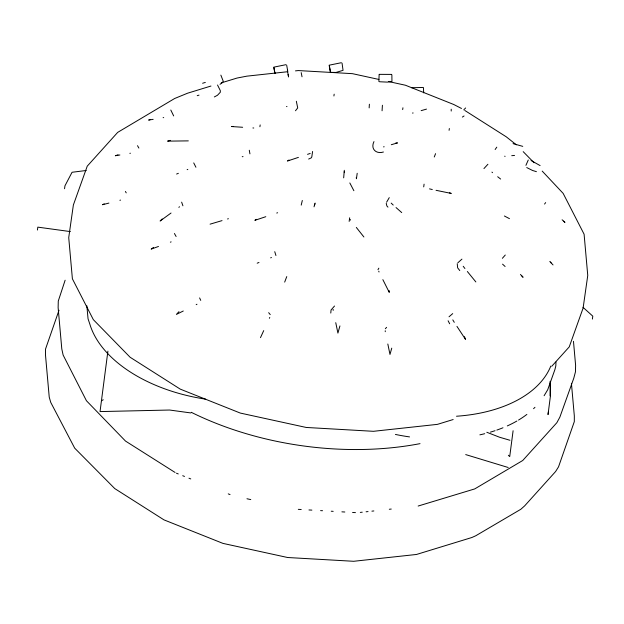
<?xml version="1.0" encoding="UTF-8"?>
<svg xmlns="http://www.w3.org/2000/svg" width="624" height="624" viewBox="0 0 624 624"><rect width="100%" height="100%" fill="white"/><g stroke="black" fill="none" stroke-linecap="round" stroke-linejoin="round"><path stroke-width="0.94" d="M550.056 395.842L550.118 381.334M550.516 381.326L550.454 395.827L548.02 414.586L548.434 411.676M378.862 81.479L379.127 74.825M301.22 205.124L302.32 200.476M369.151 107.897L369.385 104.216M382.067 110.776L382.418 105.245M107.905 351.156L100.035 411.583L169.611 410.03L190.835 412.94M513.1 430.732L509.714 456.62L508.357 455.263M37.409 230.045L37.822 227.136L70.395 231.598M64.545 188.729L64.958 185.812L72.056 172.271L86.206 170.492M259.912 126.734L260.169 124.925M312.577 151.476L311.797 156.913L311.22 157.888L308.654 159.058M333.91 95.979L334.168 94.169M344.308 170.297L343.668 177.848M349.159 221.411L349.674 217.792M357.201 173.285L356.429 178.729L356.265 177.544M373.963 141.586C370.282 149.081 376.319 154.339 383.425 152.014M402.675 109.598L402.932 107.78M423.704 186.88L424.086 184.158M449.085 130.33L449.342 128.513M592.387 319.075L592.8 316.165L582.98 307.297M457.244 263.726L457.649 267.836L459.779 270.566M314.379 205.39L314.917 203.767M314.036 206.833L314.465 205.265M314.699 204.649L315.12 203.081M339.932 325.923L337.912 333.099L335.751 322.678M391.755 348.153L389.984 354.432L387.824 344.011M65.13 280.215L58.282 301.041L58.126 307.585L61.792 348.91L63.133 355.072L86.432 400.733L125.51 441.074L175.055 472.446M59.007 310.268L45.49 349.183L45.474 354.838L49.226 397.09L50.739 402.394L74.701 448.157L114.769 488.584L163.987 519.878L222.955 543.387L287.648 557.513L353.668 561.288L416.504 554.463L471.877 537.506L475.808 535.735L520.837 509.27L524.651 505.869L555.586 471.549L558.527 466.861L574.314 421.613L574.33 415.958L571.428 383.308M434.257 156.998L435.575 153.652M525.923 165.337L528.263 160.001M260.481 337.654L263.71 330.611M269.381 318.295L269.763 317.46M286.759 276.588L284.677 282.103M377.972 269.693L378.846 268.18M386.576 202.254L389.259 197.629M330.346 71.807L330.65 71.347M391.872 74.864L391.942 81.533L387.309 82.111L379.517 81.752M495.144 149.503L496.79 147.163M464.053 115.97L462.368 117.07M544.557 204.071L545.665 202.597M544.105 395.733L547.7 389.758L554.892 369.626L555.828 365.875L555.976 362.021M465.613 107.968L463.78 109.871M423.446 87.906L423.688 92.859M502.375 258.305L505.276 255.021M334.519 306.025L331.063 309.995L330.782 313.053M385.336 328.754L386.591 327.35M551.756 366.28L569.244 346.882L583.112 308.061L587.753 275.434L584.095 234.211L563.16 193.401L542.209 171.101M483.943 168.574L487.913 164.268M178.979 311.657L176.397 314.402L183.277 311.009M162.185 218.969L160.118 221.013L171.031 213.026M457.844 262.798L461.932 259.132M449.023 316.797L452.712 313.615M295.495 110.76L297.703 107.921L296.345 101.252M178.823 207.316L179.564 206.778M153.512 247.408L151.187 249.109L158.488 246.464M288.967 160.009L287.453 161.031L298.405 157.381M256.37 219.328L254.857 220.342L265.801 216.692M220.015 84.318L222.37 82.649L223.228 81.19L220.857 75.122M101.587 400.709L103.249 399.773M104.224 203.845L102.5 204.719L108.904 203.081M196.186 304.645L196.966 304.262M214.328 96.938L217.456 95.277L220.342 92.219L220.303 90.597L217.534 85.012M176.608 174.041L178.363 173.316M187.145 169.666L187.808 169.393M257.189 263.188L258.983 262.47M270.644 257.845L271.463 257.525M170.368 242.167L171.124 241.886M150.4 119.48L148.621 120.089L153.153 119.332M118.014 154.822L115.346 155.735L119.878 154.986M307.531 154.339L310.214 153.442M276.752 213.041L277.618 212.753M210.951 86.042L187.645 93.179L174.658 98.498L117.686 132.382L87.243 166.156L73.375 204.976L68.726 237.604L72.392 278.819L93.327 319.636L130.12 357.256L180.25 389.126L240.31 413.072L306.205 427.456L373.441 431.309L437.44 424.359L453.157 419.539M221.208 82.898L237.058 78.047L246.862 76.151L287.851 71.705M202.605 83.249L205.327 82.43M197.215 95.683L199.009 95.144M210.077 224.164L222.035 220.615M227.549 218.977L228.423 218.72M421.161 110.651L426.504 109.099M391.295 144.713L397.535 142.904L395.686 143.052M170.368 140.384L167.575 141.133L188.323 140.876M119.878 200.281L120.565 200.101M418.158 506.041L474.739 488.912L522.74 460.496L556.85 422.705L559.868 417.136L573.776 378.222L575.453 371.881L575.609 365.329L573.472 341.305M285.94 64.685L273.78 67.158L274.95 73.39M341.328 62.712L329.168 65.192L330.502 72.368L336.04 72.439L343.052 70.34L342.053 63.149M163.121 117.679L163.699 117.577M129.847 153.325L130.424 153.231M412.487 113.053L413.143 112.983M383.518 146.858L384.173 146.78M295.48 70.879L298.342 70.567L331.18 72.446M360.305 512.413L362.24 512.203M366.109 511.781L368.043 511.571M371.912 511.157L373.846 510.947M389.314 509.262L391.248 509.051M511.727 155.688L514.558 155.423M233.321 126.43L231.449 126.532L242.642 127.273M411.606 87.734L423.119 87.446M242.245 156.671L243.032 156.663M379.127 74.357L391.622 74.404M333.107 72.556L352.427 73.663L378.932 79.451M298.311 509.348L301.22 509.512M308.966 509.956L311.875 510.12M320.596 510.619L322.53 510.728M331.25 511.228L333.185 511.345M341.905 511.844L344.815 512.008M352.568 512.452L355.469 512.616M252.899 127.951L253.75 128.006M286.471 106.548L286.985 106.595M536.429 171.67L532.529 170.461L526.734 167.56M504.637 156.226L505.12 156.304M432.276 189.532L429.515 188.869M436.067 190.312L451.261 193.424L449.483 192.824M388.393 81.51L405.428 85.231L453.742 104.497L461.503 108.467M246.964 498.755L250.762 499.59M513.061 143.637L522.756 146.359M509.925 440.263L499.582 437.237L486.806 432.26M465.699 454.592L508.17 467.493M329.332 65.746L330.455 72.189M273.936 67.72L274.927 73.25M176.467 473.226L178.253 473.936M182.723 475.714L184.509 476.424M188.971 478.21L190.757 478.92M228.259 493.873L230.045 494.582M504.395 215.998L509.465 218.657M531.079 160.501L540.103 165.586M464.802 110.464L506.282 136.828L516.368 144.83M505.105 266.495L502.554 264.147M563.417 221.185L564.962 222.355L562.107 219.781M497.679 176.732L500.627 179.049M393.221 205.054L391.186 203.112M396.053 207.566L401.723 212.589M491.946 172.115L492.531 172.669M523.193 151.655L534.058 162.77M549.791 261.456L551.086 262.844M521.773 275.894L523.068 277.282L520.439 274.443M550.391 262.088L553.028 264.927M387.949 207.137L386.857 205.92L386.24 203.354M464.919 268.523L463.211 266.284M467.353 271.502L475.855 281.939M268.663 312.679L270.239 314.605M356.327 227.44L363.893 236.987M449.662 323.77L448.102 320.775M454.28 322.327L452.806 319.878M456.955 326.383L465.496 339.362L464.498 336.656M125.393 191.459L126.235 192.878M170.789 110.019L173.675 115.931M137.514 145.673L138.871 148.075M174.424 233.501L176.108 236.504M350.111 219.383L350.509 220.1M349.822 182.957L353.878 190.718M382.855 279.638L389.251 292.375L389.103 290.495M193.729 162.911L195.92 167.255M199.61 297.921L200.733 300.394M181.646 202.153L182.91 205.795M378.745 271.159L379.025 271.994M274.747 251.683L275.933 255.505M344.191 171.865L344.417 172.614M301.197 72.618L302.024 76.791M288.07 74.474L288.561 76.978M287.375 70.286L288.374 75.707M249.28 150.244L249.935 153.855M286.666 65.122L287.672 70.801M86.845 305.799L88.054 318.825L89.879 324.254A131.461 78.936 8.1 0 0 205.468 399.118M385.234 330.767L385.273 331.695M333.161 309.442L333.2 310.362M451.207 109.208L451.214 111.041M420.022 443.648A236.106 141.765 8.1 0 1 191.287 412.316M550.789 366.077A131.461 78.936 8.1 0 1 456.503 416.231M534.963 407.308A131.461 78.936 8.1 0 1 533.559 408.697M526.874 414.414A131.461 78.936 8.1 0 1 518.528 420.069M516.883 421.028A131.461 78.936 8.1 0 1 507.32 425.911M502.975 427.768A131.461 78.936 8.1 0 1 496.852 430.069M495.043 430.685A131.461 78.936 8.1 0 1 490.425 432.136M484.723 433.696A131.461 78.936 8.1 0 1 479.872 434.842M409.539 436.901A131.461 78.936 8.1 0 1 395.429 434.437"/></g></svg>
